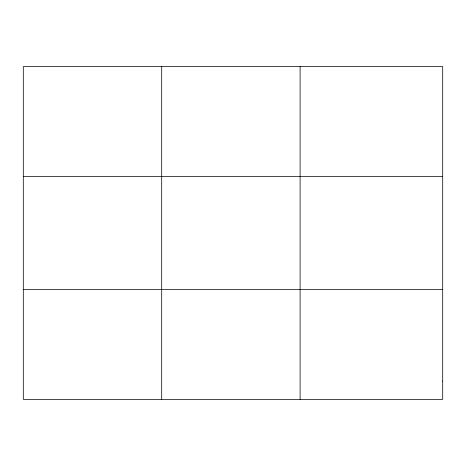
<?xml version="1.0" encoding="UTF-8"?>
<svg xmlns="http://www.w3.org/2000/svg" width="466" height="466" viewBox="0 0 466 466"><rect width="100%" height="100%" fill="white"/><g stroke="black" fill="none" stroke-linecap="round" stroke-linejoin="round"><path stroke-width="0.7" d="M161.702 399.391L161.702 66.609M300.104 399.391L300.104 66.609M23.3 176.428L442.7 176.428M23.3 289.572L442.7 289.572M442.7 381.089L442.7 399.391L23.3 399.391L23.3 66.609L442.7 66.609L442.7 381.089"/></g></svg>
